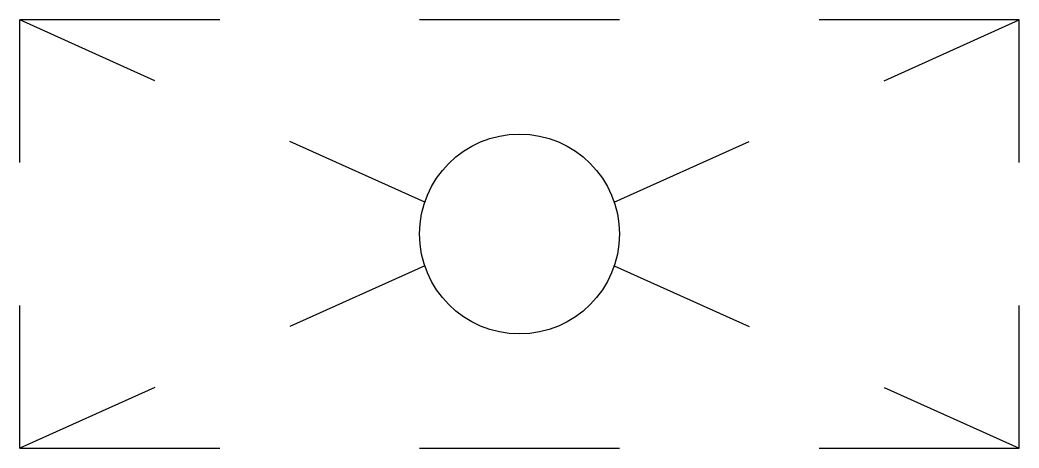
# Model space of a CAD drawing. Header units: millimetres. Extents: x -10116.918 to -10116.358, y 49.884 to 50.124.
import ezdxf

# ---------------------------------------------------------------- set-up
doc = ezdxf.new("R2010")
doc.units = ezdxf.units.MM
doc.header["$LTSCALE"] = 10
doc.layers.add('Tub_componentes', color=2, linetype='Continuous')

msp = doc.modelspace()

# ---------------------------------------------------------------- linework, layer by layer
at = {"layer": 'Tub_componentes'}
for p, q in [((-10116.84191, 50.0898), (-10116.91756, 50.12383)), ((-10116.91756, 50.04383), (-10116.91756, 50.12383)), ((-10116.80556, 50.12383), (-10116.91756, 50.12383)), ((-10116.58156, 50.12383), (-10116.69356, 50.12383)), ((-10116.35756, 50.12383), (-10116.46956, 50.12383)), ((-10116.43321, 50.0898), (-10116.35756, 50.12383)), ((-10116.35756, 50.04383), (-10116.35756, 50.12383)), ((-10116.69061, 50.02175), (-10116.76626, 50.05578)), ((-10116.5845, 50.02175), (-10116.50885, 50.05578)), ((-10116.69061, 49.98591), (-10116.76626, 49.95188)), ((-10116.5845, 49.98591), (-10116.50885, 49.95188)), ((-10116.91756, 49.88383), (-10116.91756, 49.96383)), ((-10116.35756, 49.88383), (-10116.35756, 49.96383)), ((-10116.84191, 49.91785), (-10116.91756, 49.88383)), ((-10116.43321, 49.91785), (-10116.35756, 49.88383)), ((-10116.91756, 49.88383), (-10116.80556, 49.88383)), ((-10116.69356, 49.88383), (-10116.58156, 49.88383)), ((-10116.46956, 49.88383), (-10116.35756, 49.88383))]:
    msp.add_line(p, q, dxfattribs=at)
msp.add_circle((-10116.63756, 50.00383), 0.056, dxfattribs=at)

doc.saveas('drawing.dxf')
